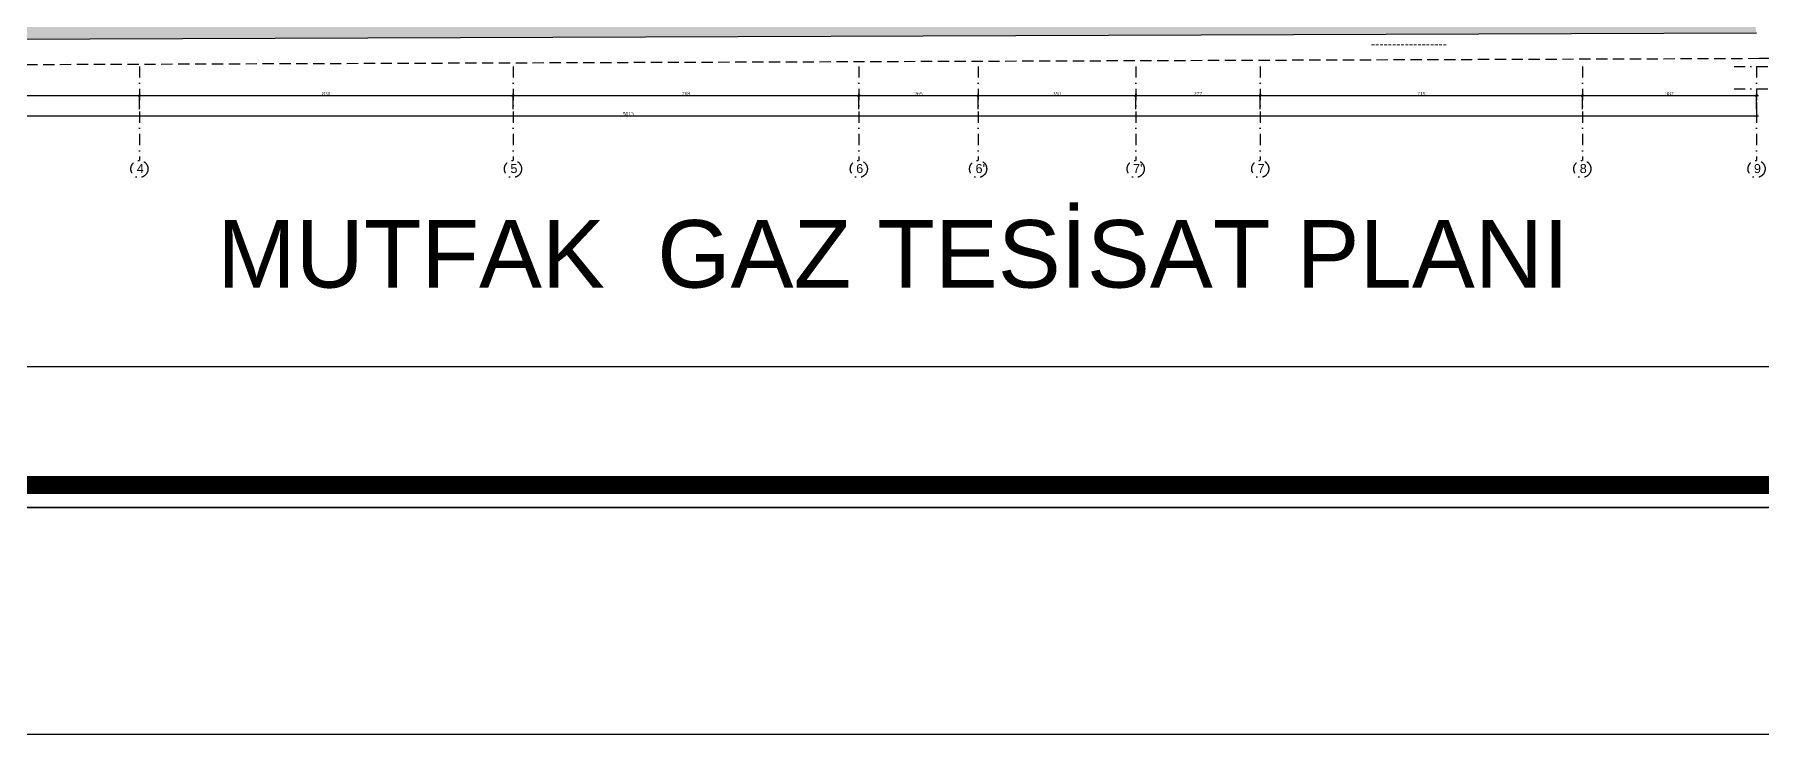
# Model space of a CAD drawing. Header units: millimetres. Extents: x -29311 to -3405, y 28913 to 42880.
# Drawn here: x -17624 to -13788, y 28913 to 30469 of the extents above; entities that cross this region are included whole.
import ezdxf

# ---------------------------------------------------------------- set-up
doc = ezdxf.new("R2010")
doc.units = ezdxf.units.MM
for name, pattern in [('( Hidden )', [0.375, 0.25, -0.125]), ('DASHDOT', [1, 0.5, -0.25, 0, -0.25]), ('DASHDOT2', [0.5, 0.25, -0.125, 0, -0.125]), ('DASHDOTX2', [2, 1, -0.5, 0, -0.5]), ('HIDDEN', [0.375, 0.25, -0.125])]:
    doc.linetypes.add(name, pattern=pattern)
for name, color, linetype in [('A-AKS', 57, 'DASHDOT'), ('A-AKS.', 57, 'DASHDOT2'), ('A-BA', 1, 'Continuous'), ('vaz_bina2', 161, 'Continuous'), ('yazı1', 7, 'Continuous'), ('Yazılar', 253, 'Continuous')]:
    doc.layers.add(name, color=color, linetype=linetype)
for name, color, linetype, lineweight in [('DVL-C', 7, 'DASHDOTX2', 20), ('olcu-plan', 7, 'Continuous', 20), ('tarama-betonarme', 252, 'Continuous', 13), ('TES_SU', 150, 'Continuous', 25)]:
    doc.layers.add(name, color=color, linetype=linetype, lineweight=lineweight)
doc.styles.get("Standard").update_dxf_attribs({"font": 'arial.ttf'})
doc.styles.add('text1', font='arial.ttf')
doc.styles.add('YAZ-50', font='times.ttf', dxfattribs={"width": 0.9})
doc.dimstyles.new('1-50-plan', dxfattribs={"dimtxt": 8, "dimasz": 6, "dimexe": 4, "dimexo": 4, "dimgap": 0.00625, "dimtad": 1, "dimdec": 0, "dimrnd": 0.0005, "dimzin": 9, "dimdsep": 46, "dimtxsty": 'YAZ-50', "dimblk": 'ARCHTICK', "dimcen": 0.025, "dimdle": 4, "dimadec": 0, "dimazin": 0, "dimtfac": 1, "dimtdec": 0, "dimtmove": 0, "dimatfit": 3, "dimfxl": 30, "dimfxlon": 1, "dimarcsym": 0})

# ---------------------------------------------------------------- blocks, each defined once
blk = doc.blocks.new('ANTET')
at = {"color": 251, "const_width": 20, "elevation": 0}
blk.add_lwpolyline([(-18595, -50619.4), (-18595, -52600.1), (-14668.2, -52600.1), (-14668.2, -50619.4)], close=True, dxfattribs=at)
at = {"layer": 'Yazılar', "elevation": 0}
for points in [[(-18620, -50594.4), (-18620, -52625.1), (-14643.2, -52625.1), (-14643.2, -50594.4)], [(-18397.9, -50768), (-14785.5, -50768), (-14785.5, -52468.9), (-18397.9, -52468.9)]]:
    blk.add_lwpolyline(points, close=True, dxfattribs=at)
blk = doc.blocks.new('_ArchTick')
at = {"color": 0, "linetype": 'ByBlock', "const_width": 0.15}
blk.add_lwpolyline([(-0.5, -0.5), (0.5, 0.5)], dxfattribs=at)
blk = doc.blocks.new('*D354')
at = {"layer": 'DEFPOINTS', "color": 0, "transparency": 16777216}
for p in [(-17391.2, 30333.2), (-18125.7, 30077.5), (-17391.2, 30102.1)]:
    blk.add_point(p, dxfattribs=at)
at = {"layer": 'olcu-plan', "color": 0, "lineweight": -2, "transparency": 16777216}
for p, q in [((-18129.7, 30333.2), (-17387.2, 30333.2)), ((-18125.7, 30303.2), (-18125.7, 30337.2)), ((-17391.2, 30303.2), (-17391.2, 30337.2))]:
    blk.add_line(p, q, dxfattribs=at)
at = {"layer": 'olcu-plan', "color": 0, "lineweight": -2, "transparency": 16777216, "xscale": 6, "yscale": 6, "zscale": 6, "rotation": 180}
blk.add_blockref('_ArchTick', (-18125.7, 30333.2), dxfattribs=at)
at = {"layer": 'olcu-plan', "color": 0, "lineweight": -2, "transparency": 16777216, "xscale": 6, "yscale": 6, "zscale": 6}
blk.add_blockref('_ArchTick', (-17391.2, 30333.2), dxfattribs=at)
at = {"layer": 'olcu-plan', "color": 0, "transparency": 16777216, "insert": (-17758.5, 30337.3), "char_height": 8, "attachment_point": 5, "style": 'YAZ-50'}
blk.add_mtext('735', dxfattribs=at)
blk = doc.blocks.new('*D355')
at = {"layer": 'DEFPOINTS', "color": 0, "transparency": 16777216}
for p in [(-16561.2, 30333.2), (-16561.2, 30119.3), (-17391.2, 30102.1)]:
    blk.add_point(p, dxfattribs=at)
at = {"layer": 'olcu-plan', "color": 0, "lineweight": -2, "transparency": 16777216}
for p, q in [((-17395.2, 30333.2), (-16557.2, 30333.2)), ((-17391.2, 30303.2), (-17391.2, 30337.2)), ((-16561.2, 30303.2), (-16561.2, 30337.2))]:
    blk.add_line(p, q, dxfattribs=at)
at = {"layer": 'olcu-plan', "color": 0, "lineweight": -2, "transparency": 16777216, "xscale": 6, "yscale": 6, "zscale": 6, "rotation": 180}
blk.add_blockref('_ArchTick', (-17391.2, 30333.2), dxfattribs=at)
at = {"layer": 'olcu-plan', "color": 0, "lineweight": -2, "transparency": 16777216, "xscale": 6, "yscale": 6, "zscale": 6}
blk.add_blockref('_ArchTick', (-16561.2, 30333.2), dxfattribs=at)
at = {"layer": 'olcu-plan', "color": 0, "transparency": 16777216, "insert": (-16976.2, 30337.2), "char_height": 8, "attachment_point": 5, "style": 'YAZ-50'}
blk.add_mtext('830', dxfattribs=at)
blk = doc.blocks.new('*D356')
at = {"layer": 'DEFPOINTS', "color": 0, "transparency": 16777216}
for p in [(-15793, 30333.2), (-16561.2, 30119.3), (-15793, 30111.6)]:
    blk.add_point(p, dxfattribs=at)
at = {"layer": 'olcu-plan', "color": 0, "lineweight": -2, "transparency": 16777216}
for p, q in [((-16565.2, 30333.2), (-15789, 30333.2)), ((-16561.2, 30303.2), (-16561.2, 30337.2)), ((-15793, 30303.2), (-15793, 30337.2))]:
    blk.add_line(p, q, dxfattribs=at)
at = {"layer": 'olcu-plan', "color": 0, "lineweight": -2, "transparency": 16777216, "xscale": 6, "yscale": 6, "zscale": 6, "rotation": 180}
blk.add_blockref('_ArchTick', (-16561.2, 30333.2), dxfattribs=at)
at = {"layer": 'olcu-plan', "color": 0, "lineweight": -2, "transparency": 16777216, "xscale": 6, "yscale": 6, "zscale": 6}
blk.add_blockref('_ArchTick', (-15793, 30333.2), dxfattribs=at)
at = {"layer": 'olcu-plan', "color": 0, "transparency": 16777216, "insert": (-16177.1, 30337.3), "char_height": 8, "attachment_point": 5, "style": 'YAZ-50'}
blk.add_mtext('768', dxfattribs=at)
blk = doc.blocks.new('*D357')
at = {"layer": 'DEFPOINTS', "color": 0, "transparency": 16777216}
for p in [(-15528, 30333.2), (-15793, 30111.6), (-15528, 30104)]:
    blk.add_point(p, dxfattribs=at)
at = {"layer": 'olcu-plan', "color": 0, "lineweight": -2, "transparency": 16777216}
for p, q in [((-15797, 30333.2), (-15524, 30333.2)), ((-15793, 30303.2), (-15793, 30337.2)), ((-15528, 30303.2), (-15528, 30337.2))]:
    blk.add_line(p, q, dxfattribs=at)
at = {"layer": 'olcu-plan', "color": 0, "lineweight": -2, "transparency": 16777216, "xscale": 6, "yscale": 6, "zscale": 6, "rotation": 180}
blk.add_blockref('_ArchTick', (-15793, 30333.2), dxfattribs=at)
at = {"layer": 'olcu-plan', "color": 0, "lineweight": -2, "transparency": 16777216, "xscale": 6, "yscale": 6, "zscale": 6}
blk.add_blockref('_ArchTick', (-15528, 30333.2), dxfattribs=at)
at = {"layer": 'olcu-plan', "color": 0, "transparency": 16777216, "insert": (-15660.5, 30337.2), "char_height": 8, "attachment_point": 5, "style": 'YAZ-50'}
blk.add_mtext('265', dxfattribs=at)
blk = doc.blocks.new('*D358')
at = {"layer": 'DEFPOINTS', "color": 0, "transparency": 16777216}
for p in [(-15178, 30333.2), (-15528, 30104), (-15178, 30099.7)]:
    blk.add_point(p, dxfattribs=at)
at = {"layer": 'olcu-plan', "color": 0, "lineweight": -2, "transparency": 16777216}
for p, q in [((-15532, 30333.2), (-15174, 30333.2)), ((-15528, 30303.2), (-15528, 30337.2)), ((-15178, 30303.2), (-15178, 30337.2))]:
    blk.add_line(p, q, dxfattribs=at)
at = {"layer": 'olcu-plan', "color": 0, "lineweight": -2, "transparency": 16777216, "xscale": 6, "yscale": 6, "zscale": 6, "rotation": 180}
blk.add_blockref('_ArchTick', (-15528, 30333.2), dxfattribs=at)
at = {"layer": 'olcu-plan', "color": 0, "lineweight": -2, "transparency": 16777216, "xscale": 6, "yscale": 6, "zscale": 6}
blk.add_blockref('_ArchTick', (-15178, 30333.2), dxfattribs=at)
at = {"layer": 'olcu-plan', "color": 0, "transparency": 16777216, "insert": (-15353, 30337.2), "char_height": 8, "attachment_point": 5, "style": 'YAZ-50'}
blk.add_mtext('350', dxfattribs=at)
blk = doc.blocks.new('*D359')
at = {"layer": 'DEFPOINTS', "color": 0, "transparency": 16777216}
for p in [(-14901.2, 30333.2), (-15178, 30099.7), (-14901.2, 30093.9)]:
    blk.add_point(p, dxfattribs=at)
at = {"layer": 'olcu-plan', "color": 0, "lineweight": -2, "transparency": 16777216}
for p, q in [((-15182, 30333.2), (-14897.2, 30333.2)), ((-15178, 30303.2), (-15178, 30337.2)), ((-14901.2, 30303.2), (-14901.2, 30337.2))]:
    blk.add_line(p, q, dxfattribs=at)
at = {"layer": 'olcu-plan', "color": 0, "lineweight": -2, "transparency": 16777216, "xscale": 6, "yscale": 6, "zscale": 6, "rotation": 180}
blk.add_blockref('_ArchTick', (-15178, 30333.2), dxfattribs=at)
at = {"layer": 'olcu-plan', "color": 0, "lineweight": -2, "transparency": 16777216, "xscale": 6, "yscale": 6, "zscale": 6}
blk.add_blockref('_ArchTick', (-14901.2, 30333.2), dxfattribs=at)
at = {"layer": 'olcu-plan', "color": 0, "transparency": 16777216, "insert": (-15039.6, 30337.3), "char_height": 8, "attachment_point": 5, "style": 'YAZ-50'}
blk.add_mtext('277', dxfattribs=at)
blk = doc.blocks.new('*D360')
at = {"layer": 'DEFPOINTS', "color": 0, "transparency": 16777216}
for p in [(-14185.7, 30333.2), (-14185.7, 30148.9), (-14901.2, 30093.9)]:
    blk.add_point(p, dxfattribs=at)
at = {"layer": 'olcu-plan', "color": 0, "lineweight": -2, "transparency": 16777216}
for p, q in [((-14905.2, 30333.2), (-14181.7, 30333.2)), ((-14901.2, 30303.2), (-14901.2, 30337.2)), ((-14185.7, 30303.2), (-14185.7, 30337.2))]:
    blk.add_line(p, q, dxfattribs=at)
at = {"layer": 'olcu-plan', "color": 0, "lineweight": -2, "transparency": 16777216, "xscale": 6, "yscale": 6, "zscale": 6, "rotation": 180}
blk.add_blockref('_ArchTick', (-14901.2, 30333.2), dxfattribs=at)
at = {"layer": 'olcu-plan', "color": 0, "lineweight": -2, "transparency": 16777216, "xscale": 6, "yscale": 6, "zscale": 6}
blk.add_blockref('_ArchTick', (-14185.7, 30333.2), dxfattribs=at)
at = {"layer": 'olcu-plan', "color": 0, "transparency": 16777216, "insert": (-14543.5, 30337.3), "char_height": 8, "attachment_point": 5, "style": 'YAZ-50'}
blk.add_mtext('715', dxfattribs=at)
blk = doc.blocks.new('*D361')
at = {"layer": 'DEFPOINTS', "color": 0, "transparency": 16777216}
for p in [(-13798.7, 30333.2), (-14185.7, 30148.9), (-13798.7, 30143.3)]:
    blk.add_point(p, dxfattribs=at)
at = {"layer": 'olcu-plan', "color": 0, "lineweight": -2, "transparency": 16777216}
for p, q in [((-14189.7, 30333.2), (-13794.7, 30333.2)), ((-14185.7, 30303.2), (-14185.7, 30337.2)), ((-13798.7, 30303.2), (-13798.7, 30337.2))]:
    blk.add_line(p, q, dxfattribs=at)
at = {"layer": 'olcu-plan', "color": 0, "lineweight": -2, "transparency": 16777216, "xscale": 6, "yscale": 6, "zscale": 6, "rotation": 180}
blk.add_blockref('_ArchTick', (-14185.7, 30333.2), dxfattribs=at)
at = {"layer": 'olcu-plan', "color": 0, "lineweight": -2, "transparency": 16777216, "xscale": 6, "yscale": 6, "zscale": 6}
blk.add_blockref('_ArchTick', (-13798.7, 30333.2), dxfattribs=at)
at = {"layer": 'olcu-plan', "color": 0, "transparency": 16777216, "insert": (-13992.2, 30337.3), "char_height": 8, "attachment_point": 5, "style": 'YAZ-50'}
blk.add_mtext('387', dxfattribs=at)
blk = doc.blocks.new('*D368')
at = {"layer": 'DEFPOINTS', "color": 0, "transparency": 16777216}
for p in [(-18811.7, 30384), (-13798.7, 30384), (-13798.7, 30288.2)]:
    blk.add_point(p, dxfattribs=at)
at = {"layer": 'olcu-plan', "color": 0, "lineweight": -2, "transparency": 16777216}
for p, q in [((-18811.7, 30318.2), (-18811.7, 30284.2)), ((-13798.7, 30318.2), (-13798.7, 30284.2)), ((-18815.7, 30288.2), (-13794.7, 30288.2))]:
    blk.add_line(p, q, dxfattribs=at)
at = {"layer": 'olcu-plan', "color": 0, "lineweight": -2, "transparency": 16777216, "xscale": 6, "yscale": 6, "zscale": 6, "rotation": 180}
blk.add_blockref('_ArchTick', (-18811.7, 30288.2), dxfattribs=at)
at = {"layer": 'olcu-plan', "color": 0, "lineweight": -2, "transparency": 16777216, "xscale": 6, "yscale": 6, "zscale": 6}
blk.add_blockref('_ArchTick', (-13798.7, 30288.2), dxfattribs=at)
at = {"layer": 'olcu-plan', "color": 0, "transparency": 16777216, "insert": (-16305.2, 30292.3), "char_height": 8, "attachment_point": 5, "style": 'YAZ-50'}
blk.add_mtext('5013', dxfattribs=at)
blk = doc.blocks.new('AKS')
at = {"layer": 'A-AKS.', "ltscale": 100}
for p, q in [((1664, 50), (1664, -158.9)), ((2494, 50), (2494, -158.9)), ((3262.3, 50), (3262.3, -158.9)), ((3527.3, 50), (3527.3, -158.9)), ((3877.3, 50), (3877.3, -158.9)), ((4154, 50), (4154, -158.8)), ((4869.5, 50), (4869.5, -158.9)), ((5206.6, 50), (5403.8, 50)), ((5256.6, 50), (5256.6, -158.9)), ((5206.6, 0), (5403.8, 0))]:
    blk.add_line(p, q, dxfattribs=at)
for centre in [(1664, -177.9), (2494, -177.9), (3262.3, -177.9), (3527.3, -177.9), (3877.3, -177.9), (4154, -177.8), (4869.5, -177.9), (5256.6, -177.9)]:
    blk.add_circle(centre, 19, dxfattribs=at)
at = {"layer": 'A-AKS.', "ltscale": 100, "char_height": 20, "width": 18.894, "attachment_point": 1, "style": 'text1'}
for s, insert in [('4', (1658.3, -167.1)), ('5', (2488.3, -167.1)), ('6', (3256.5, -167.1)), ("6'", (3521.5, -167.1)), ("7'", (3871.5, -167.1)), ('7', (4148.3, -167)), ('8', (4863.8, -167.1)), ('9', (5250.8, -167.1))]:
    blk.add_mtext(s, dxfattribs=dict(at, insert=insert))

msp = doc.modelspace()

# ---------------------------------------------------------------- hatches: boundary and pattern name
at = {"layer": 'tarama-betonarme'}
h = msp.add_hatch(dxfattribs=at)
h.set_pattern_fill('ANSI35', color=256, scale=25, style=0)
h.set_pattern_definition([(45, (-65876.5644, 45834.01), (-4.4194174, 4.4194174), []), (45, (-65872.145, 45834.01), (-4.4194174, 4.4194174), [7.8125, -1.5625, 0, -1.5625])])
h.paths.add_polyline_path([(-18785.37, 30484.04), (-19021.29, 32291.44), (-14216.73, 32477.67), (-13835.02, 30501.63)], flags=16)
h.paths.add_polyline_path([(-18811.7, 30453.95), (-19055.29, 32320.15), (-14192.15, 32508.65), (-13798.7, 30471.76)])

# ---------------------------------------------------------------- linework, layer by layer
at = {"layer": 'A-BA'}
msp.add_line((-13798.7, 30471.76), (-18811.7, 30453.95), dxfattribs=at)
at = {"layer": 'DVL-C', "color": 0, "linetype": 'HIDDEN', "ltscale": 25}
msp.add_line((-14653.88, 30445.54), (-14486.9, 30445.54), dxfattribs=at)
at = {"layer": 'TES_SU'}
for points in [[(-20558.84, 42879.74), (-3405.49, 42879.74), (-3405.49, 28913.48), (-20558.84, 28913.48)], [(-19984.54, 42302.15), (-3727.34, 42302.15), (-3727.34, 29417.64), (-19984.54, 29417.64)]]:
    msp.add_lwpolyline(points, close=True, dxfattribs=at)
at = {"layer": 'vaz_bina2', "linetype": '( Hidden )', "ltscale": 100}
msp.add_lwpolyline([(-19048.76, 32264.27), (-18805.18, 30398.07), (-13792.17, 30415.88), (-12774.38, 30419.5), (-13043.32, 31811.75), (-13285.11, 32294.07), (-13613.35, 32584.73), (-13970.55, 32773.34), (-14341.7, 32883.42), (-14710.49, 32932.8), (-19113.74, 32762.13)], close=True, dxfattribs=at)

# ---------------------------------------------------------------- block references
at = {"xscale": 2, "yscale": 2, "zscale": 2}
msp.add_blockref('ANTET', (17255.54, 134667.87, 0), dxfattribs=at)
at = {"layer": 'A-AKS'}
msp.add_blockref('AKS', (-19055.29, 30348.07), dxfattribs=at)

# ---------------------------------------------------------------- texts
at = {"layer": 'yazı1', "insert": (-17218.65, 30056.4), "char_height": 150, "width": 3295.8283, "attachment_point": 1}
msp.add_mtext('MUTFAK  GAZ TESİSAT PLANI', dxfattribs=at)

# ---------------------------------------------------------------- dimensions: what is measured, and where the dimension line sits
at = {"layer": 'olcu-plan'}
for base, p1, p2, picture, middle in [((-13798.7, 30288.24), (-18811.7, 30384.01), (-13798.7, 30384.01), '*D368', (-16305.2, 30292.31)), ((-17391.2394, 30333.1667), (-18125.7429, 30077.5054), (-17391.2394, 30102.0561), '*D354', (-17758.4911, 30337.2537)), ((-16561.24, 30333.17), (-17391.24, 30102.06), (-16561.24, 30119.26), '*D355', (-16976.24, 30337.24)), ((-15793.01, 30333.17), (-16561.24, 30119.26), (-15793.01, 30111.56), '*D356', (-16177.12, 30337.25)), ((-15528.01, 30333.17), (-15793.01, 30111.56), (-15528.01, 30103.98), '*D357', (-15660.51, 30337.24)), ((-15178.01, 30333.17), (-15528.01, 30103.98), (-15178.01, 30099.65), '*D358', (-15353.01, 30337.24)), ((-14901.24, 30333.17), (-15178.01, 30099.65), (-14901.24, 30093.91), '*D359', (-15039.62, 30337.25)), ((-14185.7429, 30333.1667), (-14901.2394, 30093.9143), (-14185.7429, 30148.9045), '*D360', (-14543.4911, 30337.2537)), ((-13798.7, 30333.17), (-14185.74, 30148.9), (-13798.7, 30143.26), '*D361', (-13992.22, 30337.25))]:
    dim = msp.add_linear_dim(base=base, p1=p1, p2=p2, dimstyle='1-50-plan', dxfattribs=at)
    dim.commit()
    dim.dimension.update_dxf_attribs({"geometry": picture, "text_midpoint": middle})

doc.saveas('drawing.dxf')
